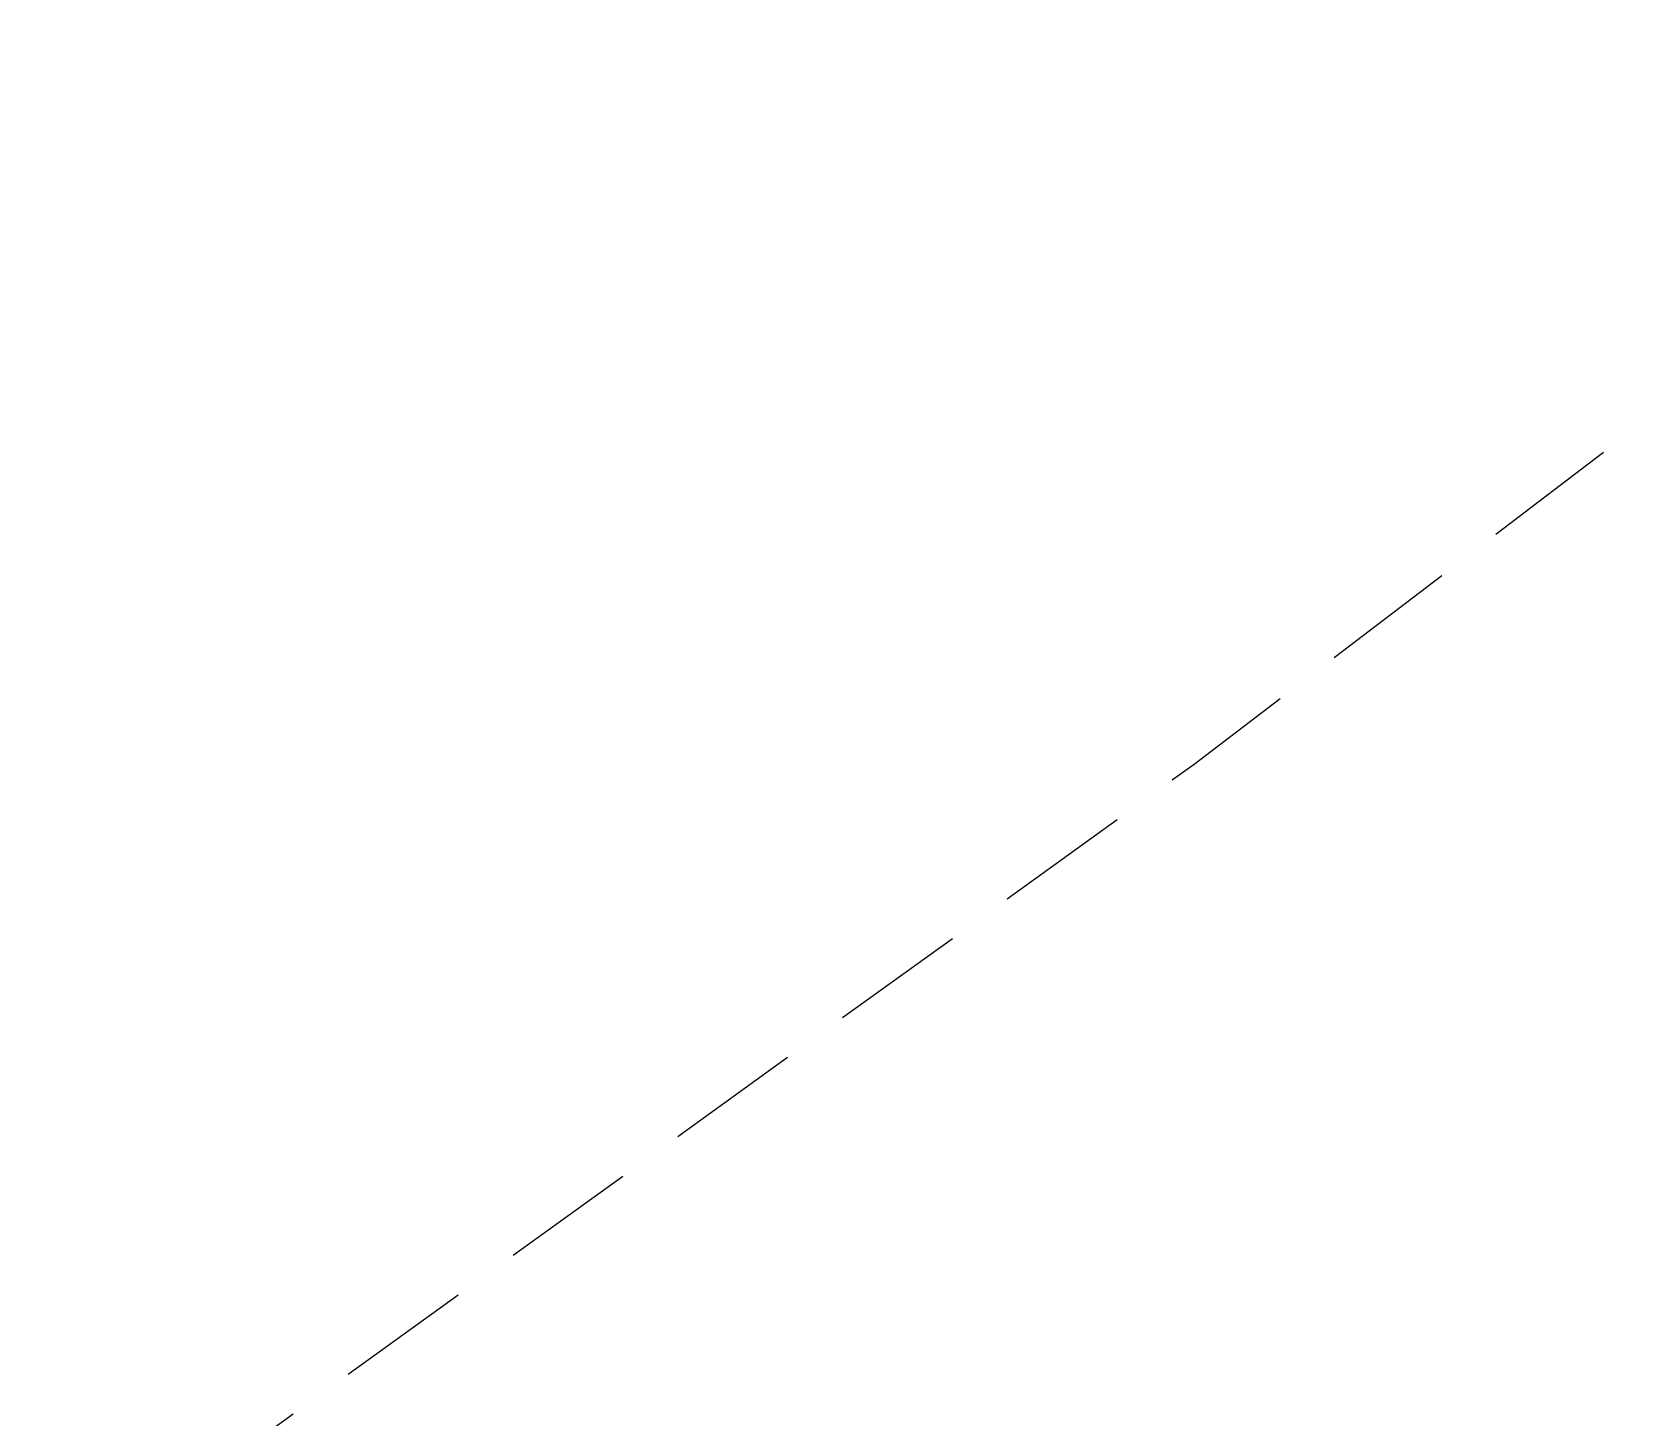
# Model space of a CAD drawing. Header units: millimetres. Extents: x -11451263 to 11578383104, y -507 to 1450429.
# Drawn here: x 12351012 to 12374793, y 1143449 to 1163884 of the extents above; entities that cross this region are included whole.
import ezdxf

# ---------------------------------------------------------------- set-up
doc = ezdxf.new("R2010")
doc.units = ezdxf.units.MM
doc.header["$MEASUREMENT"] = 0
doc.linetypes.add('DASH2-1', pattern=[3, 2, -1])
doc.layers.get('Defpoints').update_dxf_attribs({"color": 5, "linetype": 'CONTINUOUS', "lineweight": 13})
doc.layers.add('DO DIEN TICH THONG THUY', color=141, linetype='CONTINUOUS', lineweight=13)
doc.layers.add('KT-Kich thuoc', color=159, linetype='CONTINUOUS', lineweight=18)

# ---------------------------------------------------------------- blocks, each defined once
blk = doc.blocks.new('WWW')
at = {"layer": 'Defpoints', "linetype": 'DASH2-1', "lineweight": 13, "ltscale": 1000, "flags": 128}
blk.add_lwpolyline([(11429816.83619249, 1022160.11654377), (11450185.49670112, 1019986.391927242), (11488615.66733754, 1021167.255579472), (11491469.21243858, 1024811.360972404), (11462655.78743005, 1159053.890039921), (11457975.31629252, 1176930.890178204), (11455625.97722399, 1177744.852323532), (11446686.1578691, 1170981.351434231), (11423166.61122441, 1153069.948107719), (11399484.09766066, 1135982.713739872, 0.6848770391193201), (11429816.83619249, 1022160.116543293)], format="xyb", dxfattribs=at)

msp = doc.modelspace()

# ---------------------------------------------------------------- hatches: boundary and pattern name
at = {"layer": 'DO DIEN TICH THONG THUY'}
h = msp.add_hatch(dxfattribs=at)
h.set_pattern_fill('ANSI31', color=256, scale=2000)
h.set_pattern_definition([(45, (0, 0), (-176.7766952966369, 176.7766952966369), [])])
edge = h.paths.add_edge_path(flags=16)
edge.add_arc((12376270.09134918, 1124383.632635094), 765, 0, 360)
edge = h.paths.add_edge_path()
edge.add_arc((12381223.94931548, 1137015.090765591), 765.0000000005198, 43.987224424678516, 284.4378680177549, ccw=False)
edge.add_line((12381774.36274147, 1137546.381703298), (12383781.90114277, 1144646.806151022))
edge.add_arc((12383589.68594214, 1145387.264331236), 764.9999999999104, 172.8670844201907, 284.5521856602909, ccw=False)
edge.add_line((12382830.60645545, 1145482.255556557), (12378113.611269, 1146815.14394855))
edge.add_arc((12377661.80231349, 1147062.315281273), 514.9999999999593, 177.1242073181675, 331.3182334660634, ccw=False)
edge.add_line((12377147.45088212, 1147088.15333558), (12376803.86179952, 1147185.241817063))
edge.add_line((12376803.86179952, 1147185.241817063), (12372110.52089774, 1130546.824675261))
edge.add_arc((12372505.64097478, 1129891.763514213), 764.9999999987695, -152.7445030295862, 121.0975579498861, ccw=False)
edge.add_line((12371825.57647, 1129541.42472199), (12371475.61074051, 1128306.831327384))
edge.add_line((12371475.61074051, 1128306.831327384), (12367394.76061672, 1123365.362986749))
edge.add_line((12367394.76061672, 1123365.362986749), (12370995.51161841, 1120391.727589726))
edge.add_line((12370995.51161841, 1120391.727589726), (12374113.13529843, 1124166.829960284))
edge.add_line((12374113.13529843, 1124166.829960284), (12377708.01333019, 1123164.18769185))
edge.add_line((12377708.01333019, 1123164.18769185), (12379047.47330187, 1127901.698228894))
edge.add_arc((12378858.21290864, 1128642.917159815), 765.0000000000118, 44.10142859403061, 284.32366384828873, ccw=False)
edge.add_line((12379407.56625224, 1129175.304146768), (12381414.68675808, 1136274.250548006))

# ---------------------------------------------------------------- block references
at = {"layer": 'KT-Kich thuoc'}
msp.add_blockref('WWW', (945000.0000045765, 4.596775397658348e-06, 1.190182883904904e-08), dxfattribs=at)

doc.saveas('drawing.dxf')
